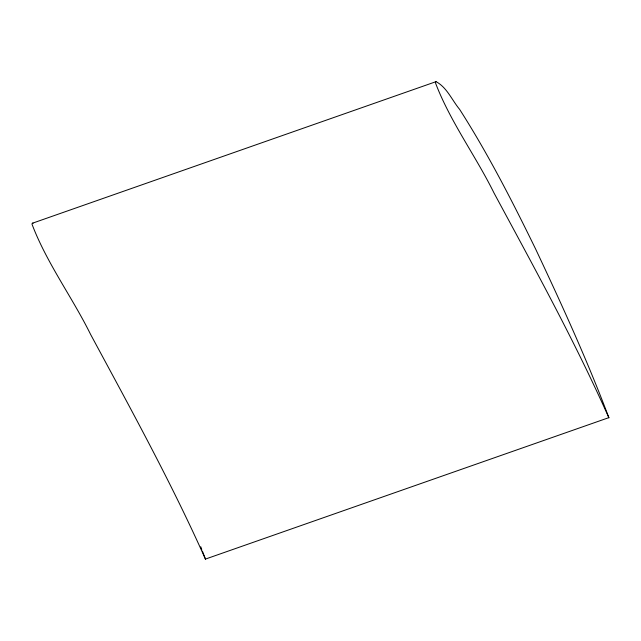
<?xml version="1.0" encoding="UTF-8"?>
<svg xmlns="http://www.w3.org/2000/svg" width="641" height="641" viewBox="0 0 641 641"><rect width="100%" height="100%" fill="white"/><g stroke="black" fill="none" stroke-linecap="round" stroke-linejoin="round"><path stroke-width="0.96" d="M608.95 417.876C587.372 360.49 561.828 304.675 535.716 249.229C512.423 201.522 488.218 154.104 459.597 109.331C452.025 100.276 446.913 87.32 436.04 81.655L32.274 223.276A6.266 1.434 70.7 0 0 32.05 224.326C46.785 263.106 72.305 297.352 90.653 334.522C130.564 408.589 171.243 482.457 205.545 559.345M436.04 81.655L435.672 81.808A6.266 1.434 70.7 0 0 435.455 82.857C450.182 121.638 475.702 155.883 494.051 193.061C533.921 267.049 574.568 340.836 608.838 417.644L205.44 559.088L202.412 551.148M32.643 223.124L33.124 223.212M200.753 546.749L201.747 549.385"/></g></svg>
